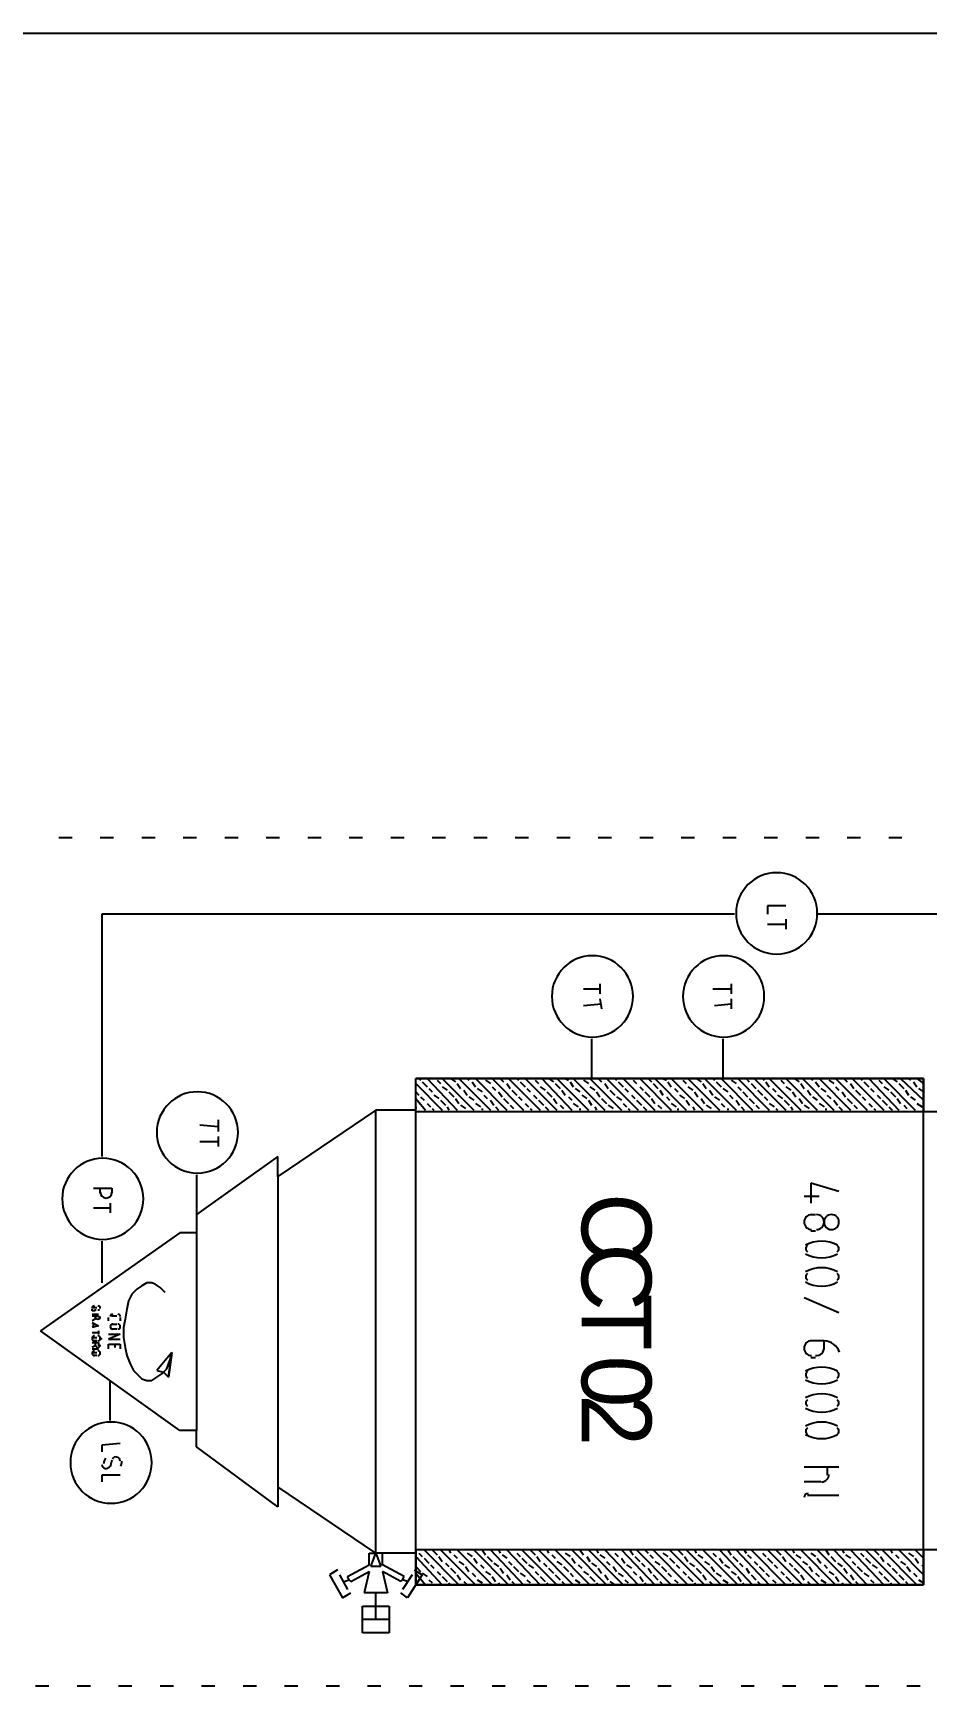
# Model space of a CAD drawing. Header units: millimetres. Extents: x 0 to 33.1, y 1.5 to 45.3.
# Drawn here: x 9.537 to 10.434, y 32.229 to 33.889 of the extents above; entities that cross this region are included whole.
import ezdxf

# ---------------------------------------------------------------- set-up
doc = ezdxf.new("R2010")
doc.units = ezdxf.units.MM
doc.header["$MEASUREMENT"] = 0
doc.layers.get('0').update_dxf_attribs({"linetype": 'CONTINUOUS'})

msp = doc.modelspace()

# ---------------------------------------------------------------- linework, layer by layer
at = {"color": 7, "linetype": 'Continuous'}
msp.add_line((8.50944, 33.8894), (11.8028, 33.8894), dxfattribs=at)
at = {"color": 140, "linetype": 'Continuous'}
for p, q in [((9.57611, 33.0811), (9.56278, 33.0811)), ((9.61778, 33.0811), (9.60444, 33.0811)), ((9.65944, 33.0811), (9.64611, 33.0811)), ((9.70111, 33.0811), (9.68778, 33.0811)), ((9.74278, 33.0811), (9.72944, 33.0811)), ((9.78444, 33.0811), (9.77111, 33.0811)), ((9.82611, 33.0811), (9.81278, 33.0811)), ((9.86778, 33.0811), (9.85444, 33.0811)), ((9.90944, 33.0811), (9.89611, 33.0811)), ((9.95111, 33.0811), (9.93778, 33.0811)), ((9.99278, 33.0811), (9.97944, 33.0811)), ((10.0344, 33.0811), (10.0211, 33.0811)), ((10.0761, 33.0811), (10.0628, 33.0811)), ((10.1178, 33.0811), (10.1044, 33.0811)), ((10.1594, 33.0811), (10.1461, 33.0811)), ((10.2011, 33.0811), (10.1878, 33.0811)), ((10.2428, 33.0811), (10.2294, 33.0811)), ((10.2844, 33.0811), (10.2711, 33.0811)), ((10.3261, 33.0811), (10.3128, 33.0811)), ((10.3678, 33.0811), (10.3544, 33.0811)), ((10.4094, 33.0811), (10.3961, 33.0811)), ((10.2411, 33.0044), (9.60612, 33.0044)), ((9.60612, 33.0044), (9.60612, 32.7611)), ((10.2928, 33.0128), (10.2745, 33.0128)), ((10.2745, 33.0128), (10.2745, 33.0044)), ((10.9611, 33.0044), (10.3244, 33.0044)), ((10.2745, 32.9944), (10.2928, 32.9944)), ((10.2928, 32.9994), (10.2928, 32.9894)), ((10.0895, 32.9294), (10.1061, 32.9294)), ((10.1061, 32.9344), (10.1061, 32.9244)), ((10.1061, 32.9194), (10.1078, 32.9094)), ((10.2195, 32.9294), (10.2378, 32.9294)), ((10.2378, 32.9344), (10.2378, 32.9244)), ((10.2378, 32.9194), (10.2378, 32.9094)), ((10.0895, 32.9128), (10.1078, 32.9144)), ((10.2211, 32.9128), (10.2378, 32.9144)), ((10.0978, 32.8794), (10.0978, 32.8394)), ((10.2294, 32.8794), (10.2294, 32.8394)), ((9.92111, 32.3311), (9.92111, 32.8394)), ((10.4311, 32.8394), (9.92111, 32.8394)), ((9.92111, 32.8061), (9.92111, 32.8394)), ((9.92111, 32.8394), (10.4311, 32.8394)), ((9.92443, 32.8394), (9.92611, 32.8378)), ((9.92779, 32.8361), (9.93278, 32.8311)), ((9.93278, 32.8394), (9.96278, 32.8078)), ((9.94276, 32.8378), (9.94612, 32.8344)), ((9.94775, 32.8394), (9.97944, 32.8078)), ((9.95611, 32.8394), (9.9611, 32.8361)), ((9.96446, 32.8394), (9.9961, 32.8078)), ((9.97276, 32.8394), (9.97444, 32.8378)), ((9.97775, 32.8361), (9.98112, 32.8311)), ((9.98112, 32.8394), (10.0128, 32.8078)), ((9.9911, 32.8378), (9.9961, 32.8344)), ((9.99778, 32.8394), (10.0295, 32.8078)), ((10.0061, 32.8394), (10.0094, 32.8361)), ((10.0144, 32.8394), (10.0461, 32.8078)), ((10.0228, 32.8394), (10.0245, 32.8378)), ((10.0261, 32.8361), (10.0311, 32.8311)), ((10.0311, 32.8394), (10.0628, 32.8078)), ((10.0411, 32.8378), (10.0444, 32.8344)), ((10.0478, 32.8394), (10.0778, 32.8078)), ((10.0545, 32.8394), (10.0595, 32.8361)), ((10.0628, 32.8394), (10.0945, 32.8078)), ((10.0711, 32.8394), (10.0744, 32.8378)), ((10.0761, 32.8361), (10.0794, 32.8311)), ((10.0794, 32.8394), (10.1111, 32.8078)), ((10.0895, 32.8378), (10.0945, 32.8344)), ((10.0961, 32.8394), (10.1278, 32.8078)), ((10.1044, 32.8394), (10.1078, 32.8361)), ((10.1128, 32.8394), (10.1444, 32.8078)), ((10.1211, 32.8394), (10.1228, 32.8378)), ((10.1245, 32.8361), (10.1294, 32.8311)), ((10.1294, 32.8394), (10.1611, 32.8078)), ((10.1394, 32.8378), (10.1428, 32.8344)), ((10.1461, 32.8394), (10.1778, 32.8078)), ((10.1545, 32.8394), (10.1578, 32.8361)), ((10.1611, 32.8394), (10.1928, 32.8078)), ((10.1694, 32.8394), (10.1728, 32.8378)), ((10.1744, 32.8361), (10.1778, 32.8311)), ((10.1778, 32.8394), (10.2094, 32.8078)), ((10.1895, 32.8378), (10.1928, 32.8344)), ((10.1944, 32.8394), (10.2261, 32.8078)), ((10.2028, 32.8394), (10.2078, 32.8361)), ((10.2111, 32.8394), (10.2428, 32.8078)), ((10.2195, 32.8394), (10.2211, 32.8378)), ((10.2228, 32.8361), (10.2278, 32.8311)), ((10.2278, 32.8394), (10.2594, 32.8078)), ((10.2378, 32.8378), (10.2428, 32.8344)), ((10.2445, 32.8394), (10.2761, 32.8078)), ((10.2528, 32.8394), (10.2561, 32.8361)), ((10.2611, 32.8394), (10.2928, 32.8078)), ((10.2694, 32.8394), (10.2711, 32.8378)), ((10.2728, 32.8361), (10.2761, 32.8311)), ((10.2761, 32.8394), (10.3078, 32.8078)), ((10.2878, 32.8378), (10.2911, 32.8344)), ((10.2928, 32.8394), (10.3244, 32.8078)), ((10.3011, 32.8394), (10.3061, 32.8361)), ((10.3095, 32.8394), (10.3411, 32.8078)), ((10.3178, 32.8394), (10.3194, 32.8378)), ((10.3227, 32.8361), (10.3261, 32.8311)), ((10.3261, 32.8394), (10.3578, 32.8078)), ((10.3361, 32.8378), (10.3411, 32.8344)), ((10.3428, 32.8394), (10.3745, 32.8078)), ((10.3511, 32.8394), (10.3544, 32.8361)), ((10.3594, 32.8394), (10.3911, 32.8078)), ((10.3678, 32.8394), (10.3695, 32.8378)), ((10.3711, 32.8361), (10.3761, 32.8311)), ((10.3761, 32.8394), (10.4061, 32.8078)), ((10.3861, 32.8378), (10.3894, 32.8344)), ((10.3911, 32.8394), (10.4228, 32.8078)), ((10.3995, 32.8394), (10.4045, 32.8361)), ((10.4078, 32.8394), (10.4311, 32.8178)), ((10.4161, 32.8394), (10.4178, 32.8378)), ((10.4211, 32.8361), (10.4244, 32.8311)), ((10.4244, 32.8394), (10.4311, 32.8344)), ((10.4311, 32.8061), (10.4311, 32.8394)), ((10.4311, 32.8394), (10.4311, 32.8061)), ((9.92111, 32.8344), (9.94775, 32.8078)), ((9.92111, 32.8261), (9.92443, 32.8228)), ((9.92111, 32.8194), (9.9311, 32.8078)), ((9.92611, 32.8211), (9.92947, 32.8178)), ((9.93446, 32.8294), (9.93778, 32.8261)), ((9.93946, 32.8228), (9.94444, 32.8194)), ((9.94775, 32.8311), (9.95281, 32.8278)), ((9.95443, 32.8261), (9.95942, 32.8211)), ((9.9611, 32.8194), (9.96446, 32.8144)), ((9.96278, 32.8344), (9.9661, 32.8294)), ((9.96946, 32.8278), (9.97276, 32.8228)), ((9.97444, 32.8211), (9.97944, 32.8178)), ((9.98281, 32.8294), (9.98779, 32.8261)), ((9.98942, 32.8228), (9.99278, 32.8194)), ((9.99778, 32.8311), (10.0011, 32.8278)), ((10.0044, 32.8261), (10.0078, 32.8211)), ((10.0094, 32.8194), (10.0144, 32.8144)), ((10.0128, 32.8344), (10.0161, 32.8294)), ((10.0178, 32.8278), (10.0228, 32.8228)), ((10.0245, 32.8211), (10.0278, 32.8178)), ((10.0328, 32.8294), (10.0361, 32.8261)), ((10.0394, 32.8228), (10.0428, 32.8194)), ((10.0461, 32.8311), (10.0511, 32.8278)), ((10.0528, 32.8261), (10.0578, 32.8211)), ((10.0595, 32.8194), (10.0628, 32.8144)), ((10.0611, 32.8344), (10.0661, 32.8294)), ((10.0678, 32.8278), (10.0711, 32.8228)), ((10.0744, 32.8211), (10.0778, 32.8178)), ((10.0811, 32.8294), (10.0861, 32.8261)), ((10.0878, 32.8228), (10.0928, 32.8194)), ((10.0961, 32.8311), (10.1011, 32.8278)), ((10.1028, 32.8261), (10.1061, 32.8211)), ((10.1078, 32.8194), (10.1128, 32.8144)), ((10.1111, 32.8344), (10.1144, 32.8294)), ((10.1161, 32.8278), (10.1211, 32.8228)), ((10.1228, 32.8211), (10.1278, 32.8178)), ((10.1311, 32.8294), (10.1344, 32.8261)), ((10.1378, 32.8228), (10.1411, 32.8194)), ((10.1461, 32.8311), (10.1495, 32.8278)), ((10.1511, 32.8261), (10.1561, 32.8211)), ((10.1578, 32.8194), (10.1611, 32.8144)), ((10.1594, 32.8344), (10.1644, 32.8294)), ((10.1661, 32.8278), (10.1694, 32.8228)), ((10.1728, 32.8211), (10.1761, 32.8178)), ((10.1811, 32.8294), (10.1845, 32.8261)), ((10.1861, 32.8228), (10.1911, 32.8194)), ((10.1944, 32.8311), (10.1994, 32.8278)), ((10.2011, 32.8261), (10.2044, 32.8211)), ((10.2078, 32.8194), (10.2111, 32.8144)), ((10.2094, 32.8344), (10.2128, 32.8294)), ((10.2161, 32.8278), (10.2195, 32.8228)), ((10.2211, 32.8211), (10.2261, 32.8178)), ((10.2294, 32.8294), (10.2344, 32.8261)), ((10.2361, 32.8228), (10.2394, 32.8194)), ((10.2445, 32.8311), (10.2478, 32.8278)), ((10.2495, 32.8261), (10.2544, 32.8211)), ((10.2561, 32.8194), (10.2611, 32.8144)), ((10.2578, 32.8344), (10.2628, 32.8294)), ((10.2644, 32.8278), (10.2694, 32.8228)), ((10.2711, 32.8211), (10.2745, 32.8178)), ((10.2795, 32.8294), (10.2828, 32.8261)), ((10.2844, 32.8228), (10.2894, 32.8194)), ((10.2928, 32.8311), (10.2978, 32.8278)), ((10.2994, 32.8261), (10.3028, 32.8211)), ((10.3061, 32.8194), (10.3095, 32.8144)), ((10.3078, 32.8344), (10.3111, 32.8294)), ((10.3145, 32.8278), (10.3178, 32.8228)), ((10.3194, 32.8211), (10.3244, 32.8178)), ((10.3278, 32.8294), (10.3328, 32.8261)), ((10.3344, 32.8228), (10.3378, 32.8194)), ((10.3428, 32.8311), (10.3461, 32.8278)), ((10.3494, 32.8261), (10.3528, 32.8211)), ((10.3544, 32.8194), (10.3594, 32.8144)), ((10.3578, 32.8344), (10.3611, 32.8294)), ((10.3628, 32.8278), (10.3678, 32.8228)), ((10.3695, 32.8211), (10.3728, 32.8178)), ((10.3778, 32.8294), (10.3811, 32.8261)), ((10.3844, 32.8228), (10.3878, 32.8194)), ((10.3911, 32.8311), (10.3961, 32.8278)), ((10.3978, 32.8261), (10.4028, 32.8211)), ((10.4045, 32.8194), (10.4078, 32.8144)), ((10.4061, 32.8344), (10.4111, 32.8294)), ((10.4128, 32.8278), (10.4161, 32.8228)), ((10.4178, 32.8211), (10.4228, 32.8178)), ((10.4261, 32.8294), (10.4311, 32.8261)), ((9.88112, 32.8078), (9.78276, 32.7411)), ((9.88112, 32.8078), (9.78276, 32.7411)), ((9.88112, 32.3628), (9.88112, 32.8078)), ((9.92111, 32.8078), (9.88112, 32.8078)), ((9.92111, 32.8078), (9.88112, 32.8078)), ((9.92111, 32.8111), (9.92111, 32.8094)), ((10.4311, 32.8061), (9.92111, 32.8061)), ((9.93278, 32.8144), (9.93608, 32.8111)), ((9.93778, 32.8094), (9.93946, 32.8078)), ((9.94612, 32.8178), (9.95111, 32.8128)), ((9.95281, 32.8111), (9.95443, 32.8078)), ((9.9661, 32.8128), (9.97114, 32.8094)), ((9.98112, 32.8144), (9.98611, 32.8111)), ((9.98779, 32.8094), (9.98779, 32.8078)), ((9.9961, 32.8178), (9.99946, 32.8128)), ((10.0011, 32.8111), (10.0044, 32.8078)), ((10.0161, 32.8128), (10.0194, 32.8094)), ((10.0311, 32.8144), (10.0344, 32.8111)), ((10.0361, 32.8094), (10.0378, 32.8078)), ((10.0444, 32.8178), (10.0494, 32.8128)), ((10.0511, 32.8111), (10.0545, 32.8078)), ((10.0661, 32.8128), (10.0694, 32.8094)), ((10.0794, 32.8144), (10.0844, 32.8111)), ((10.0861, 32.8094), (10.0861, 32.8078)), ((10.0945, 32.8178), (10.0978, 32.8128)), ((10.1011, 32.8111), (10.1028, 32.8078)), ((10.1144, 32.8128), (10.1195, 32.8094)), ((10.1294, 32.8144), (10.1328, 32.8111)), ((10.1344, 32.8094), (10.1361, 32.8078)), ((10.1428, 32.8178), (10.1478, 32.8128)), ((10.1495, 32.8111), (10.1528, 32.8078)), ((10.1644, 32.8128), (10.1678, 32.8094)), ((10.1778, 32.8144), (10.1828, 32.8111)), ((10.1845, 32.8094), (10.1845, 32.8078)), ((10.1928, 32.8178), (10.1961, 32.8128)), ((10.1994, 32.8111), (10.2011, 32.8078)), ((10.2128, 32.8128), (10.2178, 32.8094)), ((10.2278, 32.8144), (10.2311, 32.8111)), ((10.2344, 32.8094), (10.2344, 32.8078)), ((10.2428, 32.8178), (10.2461, 32.8128)), ((10.2478, 32.8111), (10.2511, 32.8078)), ((10.2628, 32.8128), (10.2661, 32.8094)), ((10.2761, 32.8144), (10.2811, 32.8111)), ((10.2828, 32.8094), (10.2844, 32.8078)), ((10.2911, 32.8178), (10.2961, 32.8128)), ((10.2978, 32.8111), (10.2994, 32.8078)), ((10.3111, 32.8128), (10.3161, 32.8094)), ((10.3261, 32.8144), (10.3311, 32.8111)), ((10.3328, 32.8094), (10.3328, 32.8078)), ((10.3411, 32.8178), (10.3445, 32.8128)), ((10.3461, 32.8111), (10.3494, 32.8078)), ((10.3611, 32.8128), (10.3644, 32.8094)), ((10.3761, 32.8144), (10.3794, 32.8111)), ((10.3811, 32.8094), (10.3828, 32.8078)), ((10.3894, 32.8178), (10.3944, 32.8128)), ((10.3961, 32.8111), (10.3995, 32.8078)), ((10.4111, 32.8128), (10.4144, 32.8094)), ((10.4244, 32.8144), (10.4295, 32.8111)), ((10.4961, 32.8061), (10.4311, 32.8061)), ((10.4311, 32.3661), (10.4311, 32.8061)), ((9.70443, 32.7928), (9.72276, 32.7911)), ((9.72276, 32.7978), (9.72276, 32.7861)), ((9.70443, 32.7761), (9.72276, 32.7761)), ((9.72276, 32.7811), (9.72276, 32.7711)), ((9.78276, 32.7611), (9.70111, 32.7028)), ((9.78276, 32.7411), (9.78276, 32.7611)), ((9.70111, 32.7428), (9.70111, 32.7028)), ((9.78276, 32.7411), (9.78276, 32.4294)), ((9.59776, 32.7294), (9.6161, 32.7294)), ((9.60444, 32.7244), (9.60444, 32.7294)), ((9.6161, 32.7294), (9.6161, 32.7244)), ((10.3261, 32.7211), (10.3111, 32.7211)), ((10.3461, 32.7261), (10.3178, 32.7344)), ((10.3178, 32.7344), (10.3178, 32.7144)), ((9.59776, 32.7094), (9.61442, 32.7094)), ((9.61442, 32.7144), (9.61442, 32.7044)), ((9.70111, 32.7028), (9.70111, 32.6844)), ((10.3178, 32.7028), (10.3227, 32.7028)), ((10.3227, 32.6861), (10.3178, 32.6861)), ((9.68446, 32.6844), (9.54443, 32.5861)), ((9.60612, 32.6761), (9.60612, 32.6344)), ((9.70111, 32.6844), (9.68446, 32.6844)), ((9.70111, 32.6844), (9.70111, 32.4861)), ((9.63613, 32.6228), (9.63276, 32.6161)), ((9.64111, 32.6278), (9.63613, 32.6228)), ((9.64611, 32.6311), (9.64111, 32.6278)), ((9.6511, 32.6344), (9.64611, 32.6311)), ((9.65608, 32.6344), (9.6511, 32.6344)), ((9.65944, 32.6328), (9.65608, 32.6344)), ((9.66444, 32.6294), (9.65944, 32.6328)), ((9.66943, 32.6244), (9.66444, 32.6294)), ((10.3111, 32.6194), (10.3461, 32.6044)), ((9.59614, 32.6061), (9.59614, 32.6078)), ((9.59944, 32.6061), (9.59614, 32.6061)), ((9.59614, 32.6028), (9.60275, 32.6028)), ((9.59776, 32.6094), (9.60113, 32.6094)), ((9.59944, 32.6078), (9.59944, 32.6061)), ((9.60275, 32.6078), (9.60275, 32.6061)), ((9.63112, 32.6078), (9.62944, 32.5978)), ((9.63276, 32.6161), (9.63112, 32.6078)), ((9.68446, 32.4861), (9.54443, 32.5861)), ((9.59614, 32.6011), (9.60275, 32.6011)), ((9.59944, 32.5978), (9.59614, 32.5961)), ((9.59614, 32.5944), (9.60275, 32.5911)), ((9.60275, 32.5911), (9.59614, 32.5894)), ((9.59776, 32.5894), (9.59776, 32.5928)), ((9.59944, 32.5994), (9.59944, 32.6011)), ((9.60275, 32.6011), (9.60275, 32.5994)), ((9.60275, 32.5861), (9.60275, 32.5828)), ((9.61279, 32.5961), (9.61279, 32.5994)), ((9.6161, 32.6011), (9.6211, 32.6011)), ((9.6161, 32.5928), (9.6211, 32.5928)), ((9.6211, 32.5878), (9.6161, 32.5878)), ((9.62446, 32.5994), (9.62446, 32.5961)), ((9.62944, 32.5978), (9.62776, 32.5894)), ((9.62776, 32.5894), (9.62776, 32.5794)), ((9.59614, 32.5844), (9.60275, 32.5844)), ((9.59614, 32.5744), (9.60275, 32.5744)), ((9.59944, 32.5711), (9.59614, 32.5694)), ((9.59776, 32.5794), (9.60113, 32.5794)), ((9.60113, 32.5761), (9.59776, 32.5761)), ((9.59944, 32.5744), (9.59944, 32.5711)), ((9.60275, 32.5744), (9.60275, 32.5711)), ((9.60444, 32.5794), (9.60612, 32.5778)), ((9.61279, 32.5828), (9.62446, 32.5828)), ((9.62446, 32.5828), (9.61279, 32.5778)), ((9.61279, 32.5778), (9.62446, 32.5778)), ((9.61279, 32.5678), (9.61279, 32.5728)), ((9.61279, 32.5728), (9.62446, 32.5728)), ((9.61947, 32.5694), (9.61947, 32.5728)), ((9.62446, 32.5728), (9.62446, 32.5678)), ((9.62776, 32.5794), (9.62944, 32.5694)), ((9.62944, 32.5694), (9.63112, 32.5611)), ((10.3311, 32.5761), (10.3178, 32.5761)), ((10.3311, 32.5678), (10.3311, 32.5761)), ((9.59614, 32.5678), (9.60275, 32.5678)), ((9.59776, 32.5644), (9.60113, 32.5644)), ((9.60113, 32.5611), (9.59776, 32.5611)), ((9.63112, 32.5611), (9.63444, 32.5528)), ((9.63444, 32.5528), (9.63781, 32.5461)), ((9.67611, 32.5644), (9.66114, 32.5461)), ((9.67611, 32.5644), (9.66114, 32.5461)), ((9.67111, 32.5478), (9.67443, 32.5561)), ((9.67611, 32.5644), (9.67279, 32.5394)), ((9.67279, 32.5394), (9.67611, 32.5644)), ((9.67443, 32.5561), (9.67611, 32.5644)), ((10.3178, 32.5594), (10.3227, 32.5594)), ((9.61442, 32.4961), (9.61442, 32.5361)), ((9.63781, 32.5461), (9.64279, 32.5411)), ((9.64279, 32.5411), (9.64611, 32.5378)), ((9.64611, 32.5378), (9.6511, 32.5361)), ((9.6511, 32.5361), (9.65608, 32.5361)), ((9.65608, 32.5361), (9.66114, 32.5394)), ((9.66114, 32.5461), (9.66775, 32.5444)), ((9.66114, 32.5461), (9.66775, 32.5444)), ((9.66114, 32.5394), (9.66613, 32.5428)), ((9.66613, 32.5428), (9.67111, 32.5478)), ((9.67279, 32.5394), (9.66775, 32.5444)), ((9.66775, 32.5444), (9.67279, 32.5394)), ((9.62446, 32.4728), (9.60612, 32.4711)), ((9.60612, 32.4711), (9.60612, 32.4644)), ((9.70111, 32.4861), (9.68446, 32.4861)), ((9.70111, 32.4694), (9.70111, 32.4861)), ((9.6161, 32.4561), (9.61442, 32.4494)), ((9.78276, 32.4094), (9.70111, 32.4694)), ((9.62446, 32.4411), (9.60612, 32.4411)), ((9.60612, 32.4411), (9.60612, 32.4344)), ((10.3111, 32.4494), (10.3461, 32.4494)), ((10.3344, 32.4494), (10.3344, 32.4411)), ((9.78276, 32.4294), (9.78276, 32.4094)), ((9.88112, 32.3628), (9.78276, 32.4294)), ((9.88112, 32.3628), (9.78276, 32.4294)), ((10.3278, 32.4344), (10.3111, 32.4344)), ((10.3145, 32.4211), (10.3461, 32.4211)), ((9.87446, 32.3511), (9.87446, 32.3628)), ((9.87446, 32.3628), (9.88112, 32.3628)), ((9.87608, 32.3494), (9.88112, 32.3628)), ((9.92111, 32.3628), (9.88112, 32.3628)), ((9.92111, 32.3628), (9.88112, 32.3628)), ((9.92111, 32.3628), (9.88112, 32.3628)), ((9.92111, 32.3628), (9.88112, 32.3628)), ((9.88112, 32.3628), (9.88613, 32.3494)), ((9.88781, 32.3628), (9.88112, 32.3628)), ((9.88781, 32.3511), (9.88781, 32.3628)), ((9.92111, 32.3661), (9.92111, 32.3311)), ((10.4311, 32.3661), (9.92111, 32.3661)), ((9.92111, 32.3594), (9.94775, 32.3311)), ((9.92443, 32.3628), (9.92779, 32.3594)), ((9.92947, 32.3661), (9.96446, 32.3311)), ((9.92947, 32.3578), (9.93446, 32.3528)), ((9.93778, 32.3661), (9.94276, 32.3611)), ((9.94444, 32.3594), (9.94775, 32.3544)), ((9.94612, 32.3661), (9.98112, 32.3311)), ((9.95443, 32.3661), (9.95611, 32.3628)), ((9.95942, 32.3611), (9.96278, 32.3578)), ((9.96278, 32.3661), (9.99778, 32.3311)), ((9.96446, 32.3544), (9.96946, 32.3511)), ((9.97276, 32.3628), (9.97775, 32.3594)), ((9.97944, 32.3661), (10.0144, 32.3311)), ((9.97944, 32.3578), (9.98281, 32.3528)), ((9.98779, 32.3661), (9.9911, 32.3611)), ((9.99278, 32.3594), (9.99778, 32.3544)), ((9.9961, 32.3661), (10.0295, 32.3311)), ((10.0044, 32.3661), (10.0061, 32.3628)), ((10.0078, 32.3611), (10.0128, 32.3578)), ((10.0128, 32.3661), (10.0461, 32.3311)), ((10.0144, 32.3544), (10.0178, 32.3511)), ((10.0228, 32.3628), (10.0261, 32.3594)), ((10.0278, 32.3661), (10.0628, 32.3311)), ((10.0278, 32.3578), (10.0328, 32.3528)), ((10.0361, 32.3661), (10.0411, 32.3611)), ((10.0428, 32.3594), (10.0461, 32.3544)), ((10.0444, 32.3661), (10.0794, 32.3311)), ((10.0528, 32.3661), (10.0545, 32.3628)), ((10.0578, 32.3611), (10.0611, 32.3578)), ((10.0611, 32.3661), (10.0961, 32.3311)), ((10.0628, 32.3544), (10.0678, 32.3511)), ((10.0711, 32.3628), (10.0761, 32.3594)), ((10.0778, 32.3661), (10.1128, 32.3311)), ((10.0778, 32.3578), (10.0811, 32.3528)), ((10.0861, 32.3661), (10.0895, 32.3611)), ((10.0928, 32.3594), (10.0961, 32.3544)), ((10.0945, 32.3661), (10.1294, 32.3311)), ((10.1028, 32.3661), (10.1044, 32.3628)), ((10.1061, 32.3611), (10.1111, 32.3578)), ((10.1111, 32.3661), (10.1444, 32.3311)), ((10.1128, 32.3544), (10.1161, 32.3511)), ((10.1211, 32.3628), (10.1245, 32.3594)), ((10.1278, 32.3661), (10.1611, 32.3311)), ((10.1278, 32.3578), (10.1311, 32.3528)), ((10.1361, 32.3661), (10.1394, 32.3611)), ((10.1411, 32.3594), (10.1461, 32.3544)), ((10.1428, 32.3661), (10.1778, 32.3311)), ((10.1511, 32.3661), (10.1545, 32.3628)), ((10.1561, 32.3611), (10.1594, 32.3578)), ((10.1594, 32.3661), (10.1944, 32.3311)), ((10.1611, 32.3544), (10.1661, 32.3511)), ((10.1694, 32.3628), (10.1744, 32.3594)), ((10.1761, 32.3661), (10.2111, 32.3311)), ((10.1761, 32.3578), (10.1811, 32.3528)), ((10.1845, 32.3661), (10.1895, 32.3611)), ((10.1911, 32.3594), (10.1944, 32.3544)), ((10.1928, 32.3661), (10.2278, 32.3311)), ((10.2011, 32.3661), (10.2028, 32.3628)), ((10.2044, 32.3611), (10.2094, 32.3578)), ((10.2094, 32.3661), (10.2445, 32.3311)), ((10.2111, 32.3544), (10.2161, 32.3511)), ((10.2195, 32.3628), (10.2228, 32.3594)), ((10.2261, 32.3661), (10.2594, 32.3311)), ((10.2261, 32.3578), (10.2294, 32.3528)), ((10.2344, 32.3661), (10.2378, 32.3611)), ((10.2394, 32.3594), (10.2445, 32.3544)), ((10.2428, 32.3661), (10.2761, 32.3311)), ((10.2511, 32.3661), (10.2528, 32.3628)), ((10.2544, 32.3611), (10.2578, 32.3578)), ((10.2578, 32.3661), (10.2928, 32.3311)), ((10.2611, 32.3544), (10.2644, 32.3511)), ((10.2694, 32.3628), (10.2728, 32.3594)), ((10.2745, 32.3661), (10.3095, 32.3311)), ((10.2745, 32.3578), (10.2795, 32.3528)), ((10.2828, 32.3661), (10.2878, 32.3611)), ((10.2894, 32.3594), (10.2928, 32.3544)), ((10.2911, 32.3661), (10.3261, 32.3311)), ((10.2994, 32.3661), (10.3011, 32.3628)), ((10.3028, 32.3611), (10.3078, 32.3578)), ((10.3078, 32.3661), (10.3428, 32.3311)), ((10.3095, 32.3544), (10.3145, 32.3511)), ((10.3178, 32.3628), (10.3227, 32.3594)), ((10.3244, 32.3661), (10.3594, 32.3311)), ((10.3244, 32.3578), (10.3278, 32.3528)), ((10.3328, 32.3661), (10.3361, 32.3611)), ((10.3378, 32.3594), (10.3428, 32.3544)), ((10.3411, 32.3661), (10.3745, 32.3311)), ((10.3494, 32.3661), (10.3511, 32.3628)), ((10.3528, 32.3611), (10.3578, 32.3578)), ((10.3578, 32.3661), (10.3911, 32.3311)), ((10.3594, 32.3544), (10.3628, 32.3511)), ((10.3678, 32.3628), (10.3711, 32.3594)), ((10.3728, 32.3661), (10.4078, 32.3311)), ((10.3728, 32.3578), (10.3778, 32.3528)), ((10.3811, 32.3661), (10.3861, 32.3611)), ((10.3878, 32.3594), (10.3911, 32.3544)), ((10.3894, 32.3661), (10.4244, 32.3311)), ((10.3978, 32.3661), (10.3995, 32.3628)), ((10.4028, 32.3611), (10.4061, 32.3578)), ((10.4061, 32.3661), (10.4311, 32.3411)), ((10.4078, 32.3544), (10.4128, 32.3511)), ((10.4161, 32.3628), (10.4211, 32.3594)), ((10.4228, 32.3661), (10.4311, 32.3578)), ((10.4228, 32.3578), (10.4261, 32.3528)), ((10.4961, 32.3661), (10.4311, 32.3661)), ((10.4311, 32.3661), (10.4311, 32.3311)), ((10.4311, 32.3311), (10.4311, 32.3661)), ((9.84278, 32.3461), (9.83442, 32.3411)), ((9.83442, 32.3411), (9.84776, 32.3178)), ((9.84446, 32.3411), (9.85275, 32.3261)), ((9.84446, 32.3411), (9.85275, 32.3261)), ((9.85275, 32.3394), (9.87446, 32.3511)), ((9.85444, 32.3361), (9.85275, 32.3394)), ((9.85612, 32.3344), (9.87446, 32.3444)), ((9.87446, 32.3444), (9.86947, 32.3228)), ((9.88613, 32.3494), (9.87608, 32.3494)), ((9.90944, 32.3394), (9.88781, 32.3511)), ((9.88781, 32.3444), (9.89279, 32.3228)), ((9.90608, 32.3344), (9.88781, 32.3444)), ((9.91775, 32.3411), (9.90776, 32.3261)), ((9.90776, 32.3361), (9.90944, 32.3394)), ((9.92779, 32.3411), (9.91276, 32.3178)), ((9.91943, 32.3461), (9.92779, 32.3411)), ((9.92111, 32.3494), (9.92611, 32.3444)), ((9.92111, 32.3428), (9.9311, 32.3311)), ((9.92779, 32.3428), (9.93278, 32.3394)), ((9.93608, 32.3511), (9.93946, 32.3478)), ((9.94276, 32.3444), (9.94612, 32.3411)), ((9.94775, 32.3394), (9.95281, 32.3344)), ((9.95111, 32.3528), (9.95443, 32.3494)), ((9.95611, 32.3478), (9.9611, 32.3428)), ((9.96278, 32.3411), (9.9661, 32.3361)), ((9.97114, 32.3494), (9.97444, 32.3444)), ((9.97775, 32.3428), (9.98112, 32.3394)), ((9.98611, 32.3511), (9.98942, 32.3478)), ((9.9911, 32.3444), (9.9961, 32.3411)), ((9.99778, 32.3394), (10.0011, 32.3344)), ((9.99946, 32.3528), (10.0044, 32.3494)), ((10.0061, 32.3478), (10.0094, 32.3428)), ((10.0128, 32.3411), (10.0161, 32.3361)), ((10.0194, 32.3494), (10.0245, 32.3444)), ((10.0261, 32.3428), (10.0311, 32.3394)), ((10.0344, 32.3511), (10.0394, 32.3478)), ((10.0411, 32.3444), (10.0444, 32.3411)), ((10.0461, 32.3394), (10.0511, 32.3344)), ((10.0494, 32.3528), (10.0528, 32.3494)), ((10.0545, 32.3478), (10.0595, 32.3428)), ((10.0611, 32.3411), (10.0661, 32.3361)), ((10.0694, 32.3494), (10.0744, 32.3444)), ((10.0761, 32.3428), (10.0794, 32.3394)), ((10.0844, 32.3511), (10.0878, 32.3478)), ((10.0895, 32.3444), (10.0945, 32.3411)), ((10.0961, 32.3394), (10.1011, 32.3344)), ((10.0978, 32.3528), (10.1028, 32.3494)), ((10.1044, 32.3478), (10.1078, 32.3428)), ((10.1111, 32.3411), (10.1144, 32.3361)), ((10.1195, 32.3494), (10.1228, 32.3444)), ((10.1245, 32.3428), (10.1294, 32.3394)), ((10.1328, 32.3511), (10.1378, 32.3478)), ((10.1394, 32.3444), (10.1428, 32.3411)), ((10.1461, 32.3394), (10.1495, 32.3344)), ((10.1478, 32.3528), (10.1511, 32.3494)), ((10.1545, 32.3478), (10.1578, 32.3428)), ((10.1594, 32.3411), (10.1644, 32.3361)), ((10.1678, 32.3494), (10.1728, 32.3444)), ((10.1744, 32.3428), (10.1778, 32.3394)), ((10.1828, 32.3511), (10.1861, 32.3478)), ((10.1895, 32.3444), (10.1928, 32.3411)), ((10.1944, 32.3394), (10.1994, 32.3344)), ((10.1961, 32.3528), (10.2011, 32.3494)), ((10.2028, 32.3478), (10.2078, 32.3428)), ((10.2094, 32.3411), (10.2128, 32.3361)), ((10.2178, 32.3494), (10.2211, 32.3444)), ((10.2228, 32.3428), (10.2278, 32.3394)), ((10.2311, 32.3511), (10.2361, 32.3478)), ((10.2378, 32.3444), (10.2428, 32.3411)), ((10.2445, 32.3394), (10.2478, 32.3344)), ((10.2461, 32.3528), (10.2495, 32.3494)), ((10.2528, 32.3478), (10.2561, 32.3428)), ((10.2578, 32.3411), (10.2628, 32.3361)), ((10.2661, 32.3494), (10.2711, 32.3444)), ((10.2728, 32.3428), (10.2761, 32.3394)), ((10.2811, 32.3511), (10.2844, 32.3478)), ((10.2878, 32.3444), (10.2911, 32.3411)), ((10.2928, 32.3394), (10.2978, 32.3344)), ((10.2961, 32.3528), (10.2994, 32.3494)), ((10.3011, 32.3478), (10.3061, 32.3428)), ((10.3078, 32.3411), (10.3111, 32.3361)), ((10.3161, 32.3494), (10.3194, 32.3444)), ((10.3227, 32.3428), (10.3261, 32.3394)), ((10.3311, 32.3511), (10.3344, 32.3478)), ((10.3361, 32.3444), (10.3411, 32.3411)), ((10.3428, 32.3394), (10.3461, 32.3344)), ((10.3445, 32.3528), (10.3494, 32.3494)), ((10.3511, 32.3478), (10.3544, 32.3428)), ((10.3578, 32.3411), (10.3611, 32.3361)), ((10.3644, 32.3494), (10.3695, 32.3444)), ((10.3711, 32.3428), (10.3761, 32.3394)), ((10.3794, 32.3511), (10.3844, 32.3478)), ((10.3861, 32.3444), (10.3894, 32.3411)), ((10.3911, 32.3394), (10.3961, 32.3344)), ((10.3944, 32.3528), (10.3978, 32.3494)), ((10.3995, 32.3478), (10.4045, 32.3428)), ((10.4061, 32.3411), (10.4111, 32.3361)), ((10.4144, 32.3494), (10.4178, 32.3444)), ((10.4211, 32.3428), (10.4244, 32.3394)), ((10.4295, 32.3511), (10.4311, 32.3494)), ((9.84776, 32.3178), (9.85612, 32.3228)), ((9.84944, 32.3344), (9.85444, 32.3361)), ((9.85444, 32.3361), (9.85444, 32.3361)), ((9.85444, 32.3361), (9.85612, 32.3344)), ((9.89279, 32.3228), (9.86947, 32.3228)), ((9.88112, 32.2961), (9.88112, 32.3228)), ((9.90776, 32.3361), (9.90608, 32.3344)), ((9.91276, 32.3178), (9.90608, 32.3228)), ((9.90776, 32.3361), (9.90776, 32.3361)), ((9.91276, 32.3344), (9.90776, 32.3361)), ((9.92111, 32.3344), (9.92279, 32.3311)), ((10.4311, 32.3311), (9.92111, 32.3311)), ((9.92111, 32.3311), (10.4311, 32.3311)), ((9.93446, 32.3361), (9.93778, 32.3328)), ((9.95443, 32.3328), (9.95611, 32.3311)), ((9.96946, 32.3344), (9.97276, 32.3311)), ((9.98281, 32.3361), (9.98779, 32.3328)), ((10.0044, 32.3328), (10.0061, 32.3311)), ((10.0178, 32.3344), (10.0211, 32.3311)), ((10.0328, 32.3361), (10.0361, 32.3328)), ((10.0528, 32.3328), (10.0545, 32.3311)), ((10.0678, 32.3344), (10.0711, 32.3311)), ((10.0811, 32.3361), (10.0861, 32.3328)), ((10.1028, 32.3328), (10.1044, 32.3311)), ((10.1161, 32.3344), (10.1211, 32.3311)), ((10.1311, 32.3361), (10.1344, 32.3328)), ((10.1511, 32.3328), (10.1528, 32.3311)), ((10.1661, 32.3344), (10.1694, 32.3311)), ((10.1811, 32.3361), (10.1845, 32.3328)), ((10.2011, 32.3328), (10.2028, 32.3311)), ((10.2161, 32.3344), (10.2195, 32.3311)), ((10.2294, 32.3361), (10.2344, 32.3328)), ((10.2495, 32.3328), (10.2511, 32.3311)), ((10.2644, 32.3344), (10.2678, 32.3311)), ((10.2795, 32.3361), (10.2828, 32.3328)), ((10.2994, 32.3328), (10.3011, 32.3311)), ((10.3145, 32.3344), (10.3178, 32.3311)), ((10.3278, 32.3361), (10.3328, 32.3328)), ((10.3494, 32.3328), (10.3511, 32.3311)), ((10.3628, 32.3344), (10.3661, 32.3311)), ((10.3778, 32.3361), (10.3811, 32.3328)), ((10.3978, 32.3328), (10.3995, 32.3311)), ((10.4128, 32.3344), (10.4161, 32.3311)), ((10.4261, 32.3361), (10.4311, 32.3328)), ((9.86778, 32.2828), (9.86778, 32.3094)), ((9.86778, 32.3094), (9.89442, 32.3094)), ((9.89442, 32.3094), (9.89442, 32.2828)), ((9.89442, 32.2961), (9.86778, 32.2961)), ((9.89442, 32.2828), (9.86778, 32.2828)), ((9.53944, 32.2294), (9.55279, 32.2294)), ((9.58111, 32.2294), (9.59446, 32.2294)), ((9.62278, 32.2294), (9.63613, 32.2294)), ((9.66444, 32.2294), (9.67779, 32.2294)), ((9.70611, 32.2294), (9.71946, 32.2294)), ((9.74778, 32.2294), (9.76113, 32.2294)), ((9.78944, 32.2294), (9.80279, 32.2294)), ((9.83111, 32.2294), (9.84446, 32.2294)), ((9.87278, 32.2294), (9.88613, 32.2294)), ((9.91444, 32.2294), (9.92779, 32.2294)), ((9.95611, 32.2294), (9.96946, 32.2294)), ((9.99778, 32.2294), (10.0111, 32.2294)), ((10.0394, 32.2294), (10.0528, 32.2294)), ((10.0811, 32.2294), (10.0945, 32.2294)), ((10.1228, 32.2294), (10.1361, 32.2294)), ((10.1644, 32.2294), (10.1778, 32.2294)), ((10.2061, 32.2294), (10.2195, 32.2294)), ((10.2478, 32.2294), (10.2611, 32.2294)), ((10.2894, 32.2294), (10.3028, 32.2294)), ((10.3311, 32.2294), (10.3445, 32.2294)), ((10.3728, 32.2294), (10.3861, 32.2294)), ((10.4144, 32.2294), (10.4278, 32.2294))]:
    msp.add_line(p, q, dxfattribs=at)
for points in [[(10.2836, 33.0461), (10.2611, 33.0461), (10.2428, 33.0278), (10.2428, 33.0053)], [(10.3244, 33.0053), (10.3244, 33.0278), (10.3062, 33.0461), (10.2836, 33.0461)], [(10.2428, 33.0053), (10.2428, 32.9828), (10.2611, 32.9644), (10.2836, 32.9644)], [(10.2836, 32.9644), (10.3062, 32.9644), (10.3244, 32.9828), (10.3244, 33.0053)], [(10.0986, 32.9628), (10.0761, 32.9628), (10.0578, 32.9444), (10.0578, 32.9219)], [(10.1394, 32.9219), (10.1394, 32.9444), (10.1212, 32.9628), (10.0986, 32.9628)], [(10.2303, 32.9628), (10.2077, 32.9628), (10.1895, 32.9444), (10.1895, 32.9219)], [(10.2711, 32.9219), (10.2711, 32.9444), (10.2528, 32.9628), (10.2303, 32.9628)], [(10.0578, 32.9219), (10.0578, 32.8994), (10.0761, 32.8811), (10.0986, 32.8811)], [(10.0986, 32.8811), (10.1212, 32.8811), (10.1394, 32.8994), (10.1394, 32.9219)], [(10.1895, 32.9219), (10.1895, 32.8994), (10.2077, 32.8811), (10.2303, 32.8811)], [(10.2303, 32.8811), (10.2528, 32.8811), (10.2711, 32.8994), (10.2711, 32.9219)], [(9.70193, 32.8261), (9.67942, 32.8261), (9.66114, 32.8078), (9.66114, 32.7853)], [(9.74278, 32.7853), (9.74278, 32.8078), (9.7245, 32.8261), (9.70193, 32.8261)], [(9.66114, 32.7853), (9.66114, 32.7628), (9.67942, 32.7444), (9.70193, 32.7444)], [(9.70193, 32.7444), (9.7245, 32.7444), (9.74278, 32.7628), (9.74278, 32.7853)], [(9.60693, 32.7594), (9.58442, 32.7594), (9.56614, 32.7411), (9.56614, 32.7186)], [(9.64779, 32.7186), (9.64779, 32.7411), (9.6295, 32.7594), (9.60693, 32.7594)], [(9.60444, 32.7253), (9.60444, 32.7221), (9.60704, 32.7194), (9.61025, 32.7194)], [(9.61025, 32.7194), (9.61344, 32.7194), (9.6161, 32.7219), (9.6161, 32.7253)], [(9.56614, 32.7186), (9.56614, 32.6961), (9.58442, 32.6778), (9.60693, 32.6778)], [(9.60693, 32.6778), (9.6295, 32.6778), (9.64779, 32.6961), (9.64779, 32.7186)], [(10.3186, 32.7028), (10.3145, 32.7028), (10.3111, 32.6994), (10.3111, 32.6953)], [(10.3311, 32.6953), (10.3311, 32.6994), (10.3278, 32.7028), (10.3236, 32.7028)], [(10.3386, 32.7028), (10.3345, 32.7028), (10.3311, 32.6994), (10.3311, 32.6953)], [(10.3461, 32.6953), (10.3461, 32.6994), (10.3428, 32.7028), (10.3386, 32.7028)], [(10.3111, 32.6953), (10.3111, 32.6911), (10.3145, 32.6878), (10.3186, 32.6878)], [(10.3236, 32.6878), (10.3278, 32.6878), (10.3311, 32.6911), (10.3311, 32.6953)], [(10.3311, 32.6953), (10.3311, 32.6911), (10.3345, 32.6878), (10.3386, 32.6878)], [(10.3386, 32.6878), (10.3428, 32.6878), (10.3461, 32.6911), (10.3461, 32.6953)], [(10.3448, 32.6721), (10.3347, 32.6775), (10.3225, 32.6775), (10.3124, 32.6721)], [(10.3145, 32.6719), (10.3134, 32.6711), (10.3128, 32.6699), (10.3128, 32.6686)], [(10.3461, 32.6686), (10.3461, 32.6699), (10.3455, 32.6711), (10.3444, 32.6719)], [(10.3124, 32.6635), (10.3225, 32.6581), (10.3347, 32.6581), (10.3448, 32.6635)], [(10.3128, 32.6686), (10.3128, 32.6672), (10.3134, 32.6661), (10.3145, 32.6653)], [(10.3444, 32.6653), (10.3455, 32.6661), (10.3461, 32.6672), (10.3461, 32.6686)], [(10.3448, 32.6453), (10.3347, 32.6508), (10.3225, 32.6508), (10.3124, 32.6453)], [(10.3145, 32.6436), (10.3134, 32.6429), (10.3128, 32.6417), (10.3128, 32.6403)], [(10.3128, 32.6403), (10.3128, 32.6389), (10.3134, 32.6376), (10.3145, 32.6369)], [(10.3461, 32.6403), (10.3461, 32.6417), (10.3455, 32.6429), (10.3444, 32.6436)], [(10.3444, 32.6369), (10.3455, 32.6376), (10.3461, 32.6389), (10.3461, 32.6403)], [(10.3124, 32.6351), (10.3225, 32.6297), (10.3347, 32.6297), (10.3448, 32.6351)], [(9.59864, 32.6111), (9.59722, 32.6111), (9.59614, 32.61), (9.59614, 32.6086)], [(9.60444, 32.6086), (9.60444, 32.61), (9.60331, 32.6111), (9.60194, 32.6111)], [(9.61697, 32.6028), (9.61556, 32.6028), (9.61442, 32.6017), (9.61442, 32.6003)], [(9.62446, 32.6003), (9.62446, 32.6017), (9.62332, 32.6028), (9.62196, 32.6028)], [(9.59944, 32.6003), (9.59944, 32.5989), (9.60058, 32.5978), (9.60194, 32.5978)], [(9.60194, 32.5978), (9.60331, 32.5978), (9.60444, 32.5989), (9.60444, 32.6003)], [(9.61697, 32.5928), (9.61556, 32.5928), (9.61442, 32.5917), (9.61442, 32.5903)], [(9.61442, 32.5903), (9.61442, 32.5889), (9.61556, 32.5878), (9.61697, 32.5878)], [(9.62446, 32.5903), (9.62446, 32.5917), (9.62332, 32.5928), (9.62196, 32.5928)], [(9.62196, 32.5878), (9.62332, 32.5878), (9.62446, 32.5889), (9.62446, 32.5903)], [(9.59864, 32.5811), (9.59722, 32.5811), (9.59614, 32.58), (9.59614, 32.5786)], [(9.59614, 32.5786), (9.59614, 32.5772), (9.59722, 32.5761), (9.59864, 32.5761)], [(9.59944, 32.5719), (9.59944, 32.5706), (9.60058, 32.5694), (9.60194, 32.5694)], [(9.60444, 32.5786), (9.60444, 32.58), (9.60331, 32.5811), (9.60194, 32.5811)], [(9.60194, 32.5761), (9.60331, 32.5761), (9.60444, 32.5772), (9.60444, 32.5786)], [(9.60194, 32.5694), (9.60331, 32.5694), (9.60444, 32.5706), (9.60444, 32.5719)], [(10.3186, 32.5761), (10.3145, 32.5761), (10.3111, 32.5728), (10.3111, 32.5686)], [(10.3289, 32.5633), (10.3306, 32.565), (10.3314, 32.5672), (10.3311, 32.5696)], [(10.3467, 32.5646), (10.3444, 32.5711), (10.3383, 32.5757), (10.3314, 32.5761)], [(9.59864, 32.5661), (9.59722, 32.5661), (9.59614, 32.565), (9.59614, 32.5636)], [(9.59614, 32.5636), (9.59614, 32.5622), (9.59722, 32.5611), (9.59864, 32.5611)], [(9.60444, 32.5636), (9.60444, 32.565), (9.60331, 32.5661), (9.60194, 32.5661)], [(9.60194, 32.5611), (9.60331, 32.5611), (9.60444, 32.5622), (9.60444, 32.5636)], [(10.3111, 32.5686), (10.3111, 32.5644), (10.3145, 32.5611), (10.3186, 32.5611)], [(10.3226, 32.5612), (10.3249, 32.5608), (10.3273, 32.5617), (10.3289, 32.5633)], [(10.3448, 32.5454), (10.3347, 32.5508), (10.3225, 32.5508), (10.3124, 32.5454)], [(10.3124, 32.5368), (10.3225, 32.5314), (10.3347, 32.5314), (10.3448, 32.5368)], [(10.3145, 32.5453), (10.3134, 32.5444), (10.3128, 32.5432), (10.3128, 32.5419)], [(10.3128, 32.5419), (10.3128, 32.5407), (10.3134, 32.5394), (10.3145, 32.5386)], [(10.3461, 32.5419), (10.3461, 32.5432), (10.3455, 32.5444), (10.3444, 32.5453)], [(10.3444, 32.5386), (10.3455, 32.5394), (10.3461, 32.5407), (10.3461, 32.5419)], [(10.3448, 32.5188), (10.3347, 32.5242), (10.3225, 32.5242), (10.3124, 32.5188)], [(10.3124, 32.5085), (10.3225, 32.5031), (10.3347, 32.5031), (10.3448, 32.5085)], [(10.3145, 32.5169), (10.3134, 32.5161), (10.3128, 32.5149), (10.3128, 32.5136)], [(10.3128, 32.5136), (10.3128, 32.5122), (10.3134, 32.5111), (10.3145, 32.5103)], [(10.3461, 32.5136), (10.3461, 32.5149), (10.3455, 32.5161), (10.3444, 32.5169)], [(10.3444, 32.5103), (10.3455, 32.5111), (10.3461, 32.5122), (10.3461, 32.5136)], [(9.61529, 32.4944), (9.59272, 32.4944), (9.57443, 32.4763), (9.57443, 32.4536)], [(9.65608, 32.4536), (9.65608, 32.4763), (9.63781, 32.4944), (9.61529, 32.4944)], [(10.3448, 32.4903), (10.3347, 32.4958), (10.3225, 32.4958), (10.3124, 32.4903)], [(10.3145, 32.4886), (10.3134, 32.4879), (10.3128, 32.4867), (10.3128, 32.4853)], [(10.3461, 32.4853), (10.3461, 32.4867), (10.3455, 32.4879), (10.3444, 32.4886)], [(10.3124, 32.4819), (10.3225, 32.4764), (10.3347, 32.4764), (10.3448, 32.4819)], [(10.3128, 32.4853), (10.3128, 32.4839), (10.3134, 32.4826), (10.3145, 32.4819)], [(10.3444, 32.4819), (10.3455, 32.4826), (10.3461, 32.4839), (10.3461, 32.4853)], [(9.57443, 32.4536), (9.57443, 32.4311), (9.59272, 32.4128), (9.61529, 32.4128)], [(9.60965, 32.4581), (9.60851, 32.4564), (9.60786, 32.4543), (9.60781, 32.4524)], [(9.61529, 32.4128), (9.63781, 32.4128), (9.65608, 32.4311), (9.65608, 32.4536)], [(9.62121, 32.4593), (9.61936, 32.4597), (9.6174, 32.4589), (9.61654, 32.4571)], [(9.62446, 32.4553), (9.6244, 32.4572), (9.6231, 32.4589), (9.62121, 32.4593)], [(9.62511, 32.45), (9.62576, 32.4517), (9.62608, 32.4535), (9.62608, 32.4553)], [(9.60612, 32.4519), (9.60612, 32.45), (9.60747, 32.4483), (9.60932, 32.4479)], [(9.60932, 32.4479), (9.61122, 32.4474), (9.61317, 32.4483), (9.61399, 32.4501)], [(10.3286, 32.4344), (10.3327, 32.4344), (10.3361, 32.4378), (10.3361, 32.4419)], [(10.3153, 32.4228), (10.313, 32.4228), (10.3111, 32.4208), (10.3111, 32.4186)]]:
    msp.add_open_spline(points, degree=3, dxfattribs=at)

# ---------------------------------------------------------------- texts
at = {"color": 140}
for s, p in [('C', (10.0878, 32.7244)), ('C', (10.0878, 32.6739)), ('T', (10.0878, 32.6235)), ('0', (10.0878, 32.5612)), ('2', (10.0878, 32.5224))]:
    msp.add_text(s, height=0.07, rotation=270, dxfattribs=at).set_placement(p)

doc.saveas('drawing.dxf')
